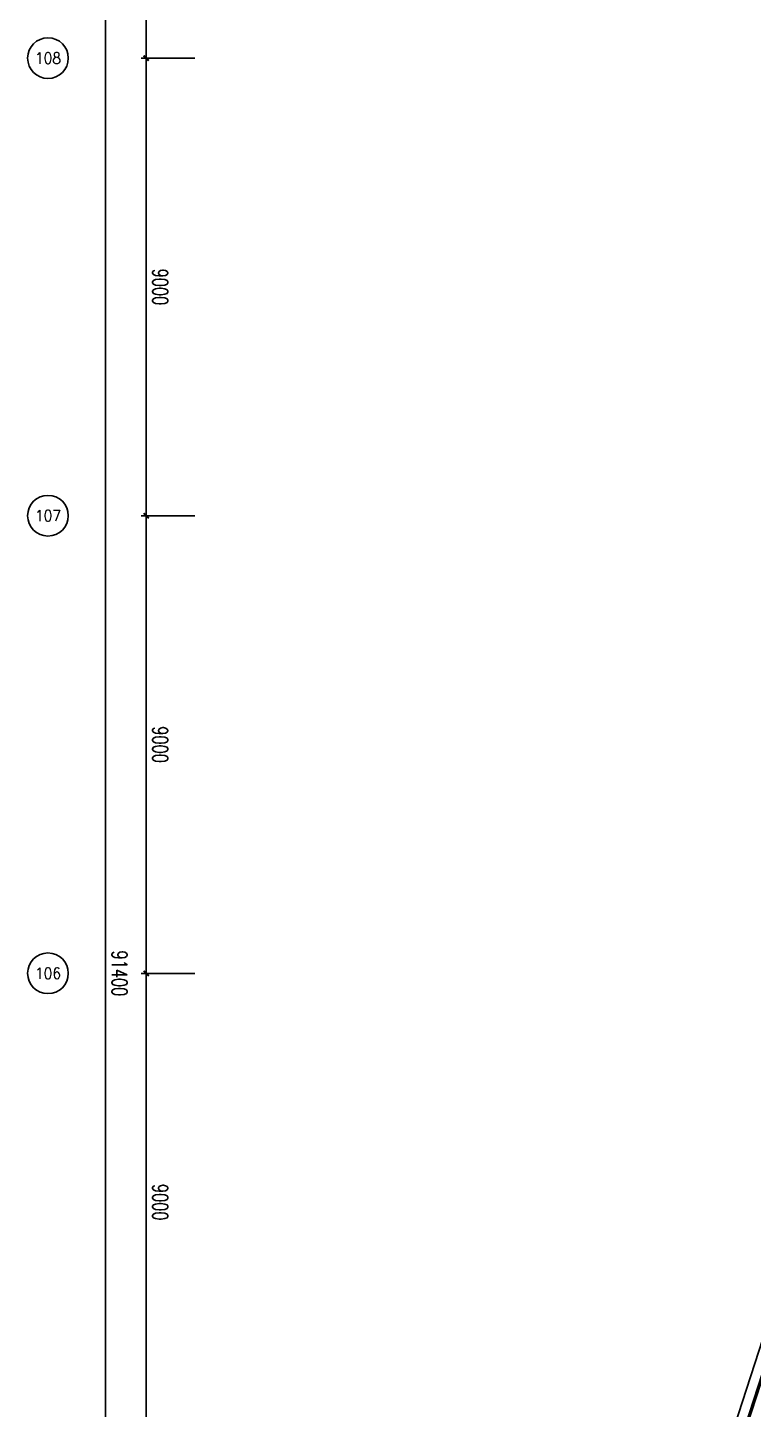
# Model space of a CAD drawing. Extents: x -474411 to 577939, y 0 to 1014176.
# Drawn here: x -262730 to -248460, y 778245 to 805420 of the extents above; entities that cross this region are included whole.
import ezdxf
from ezdxf.enums import TextEntityAlignment as Align

# ---------------------------------------------------------------- set-up
doc = ezdxf.new("R2010")
doc.units = 0
doc.header["$LTSCALE"] = 1000
doc.header["$MEASUREMENT"] = 0
doc.layers.get('Defpoints').update_dxf_attribs({"color": 210})
for name, color, linetype in [('A-AXIS-D', 1, 'Continuous'), ('A-LIN-V', 9, 'Continuous'), ('PUB_TEXT', 7, 'Continuous'), ('建-墙-幕', 4, 'Continuous')]:
    doc.layers.add(name, color=color, linetype=linetype)
doc.styles.add('_TCH_AXIS', font='COMPLEX', dxfattribs={"bigfont": 'GBCBIG'})
doc.styles.add('_TCH_DIM_T3', font='SIMPLEX', dxfattribs={"width": 0.705882, "bigfont": 'GBCBIG'})
doc.dimstyles.new('_TCH_ARCH&&100', dxfattribs={"dimtxt": 297.5, "dimasz": 100, "dimexe": 100, "dimexo": 100, "dimgap": 126.25, "dimtad": 1, "dimdec": 0, "dimzin": 0, "dimdsep": 46, "dimtxsty": '_TCH_DIM_T3', "dimblk": 'ARCHTICK', "dimcen": 0.09, "dimclrt": 7, "dimazin": 2, "dimtfac": 1, "dimtdec": 0, "dimtix": 1, "dimtmove": 2, "dimatfit": 3, "dimfxl": 0, "dimtolj": 1, "dimtzin": 0, "dimarcsym": 0})

# ---------------------------------------------------------------- blocks, each defined once
blk = doc.blocks.new('_ArchTick')
at = {"color": 0, "linetype": 'ByBlock', "const_width": 0.4}
blk.add_lwpolyline([(-0.5, -0.5), (0.5, 0.5)], dxfattribs=at)
blk = doc.blocks.new('*D514')
at = {"layer": 'A-AXIS-D', "color": 0, "lineweight": -2}
for p, q in [((-259440, 786820), (-260498, 786820)), ((-260398, 786820), (-260398, 777820)), ((-259440, 777820), (-260498, 777820))]:
    blk.add_line(p, q, dxfattribs=at)
at = {"layer": 'Defpoints', "color": 0}
for p in [(-259340, 786820), (-260398, 777820), (-259340, 777820)]:
    blk.add_point(p, dxfattribs=at)
at = {"layer": 'A-AXIS-D', "color": 0, "lineweight": -2, "xscale": 100, "yscale": 100, "zscale": 100}
for p, rotation in [((-260398, 786820), 90), ((-260398, 777820), 270)]:
    blk.add_blockref('_ArchTick', p, dxfattribs=dict(at, rotation=rotation))
at = {"layer": 'A-AXIS-D', "color": 7, "insert": (-260123, 782320), "char_height": 297.5, "attachment_point": 5, "rotation": 270, "style": '_TCH_DIM_T3'}
blk.add_mtext('\\A1;9000', dxfattribs=at)
blk = doc.blocks.new('*D515')
at = {"layer": 'A-AXIS-D', "color": 0, "lineweight": -2}
for p, q in [((-259440, 795820), (-260498, 795820)), ((-260398, 795820), (-260398, 786820)), ((-259440, 786820), (-260498, 786820))]:
    blk.add_line(p, q, dxfattribs=at)
at = {"layer": 'Defpoints', "color": 0}
for p in [(-259340, 795820), (-260398, 786820), (-259340, 786820)]:
    blk.add_point(p, dxfattribs=at)
at = {"layer": 'A-AXIS-D', "color": 0, "lineweight": -2, "xscale": 100, "yscale": 100, "zscale": 100}
for p, rotation in [((-260398, 795820), 90), ((-260398, 786820), 270)]:
    blk.add_blockref('_ArchTick', p, dxfattribs=dict(at, rotation=rotation))
at = {"layer": 'A-AXIS-D', "color": 7, "insert": (-260123, 791320), "char_height": 297.5, "attachment_point": 5, "rotation": 270, "style": '_TCH_DIM_T3'}
blk.add_mtext('\\A1;9000', dxfattribs=at)
blk = doc.blocks.new('*D516')
at = {"layer": 'A-AXIS-D', "color": 0, "lineweight": -2}
for p, q in [((-259440, 804820), (-260498, 804820)), ((-260398, 804820), (-260398, 795820)), ((-259440, 795820), (-260498, 795820))]:
    blk.add_line(p, q, dxfattribs=at)
at = {"layer": 'Defpoints', "color": 0}
for p in [(-259340, 804820), (-260398, 795820), (-259340, 795820)]:
    blk.add_point(p, dxfattribs=at)
at = {"layer": 'A-AXIS-D', "color": 0, "lineweight": -2, "xscale": 100, "yscale": 100, "zscale": 100}
for p, rotation in [((-260398, 804820), 90), ((-260398, 795820), 270)]:
    blk.add_blockref('_ArchTick', p, dxfattribs=dict(at, rotation=rotation))
at = {"layer": 'A-AXIS-D', "color": 7, "insert": (-260123, 800320), "char_height": 297.5, "attachment_point": 5, "rotation": 270, "style": '_TCH_DIM_T3'}
blk.add_mtext('\\A1;9000', dxfattribs=at)
blk = doc.blocks.new('*D517')
at = {"layer": 'A-AXIS-D', "color": 0, "lineweight": -2}
for p, q in [((-259440, 813820), (-260498, 813820)), ((-260398, 813820), (-260398, 804820)), ((-259440, 804820), (-260498, 804820))]:
    blk.add_line(p, q, dxfattribs=at)
at = {"layer": 'Defpoints', "color": 0}
for p in [(-259340, 813820), (-260398, 804820), (-259340, 804820)]:
    blk.add_point(p, dxfattribs=at)
at = {"layer": 'A-AXIS-D', "color": 0, "lineweight": -2, "xscale": 100, "yscale": 100, "zscale": 100}
for p, rotation in [((-260398, 813820), 90), ((-260398, 804820), 270)]:
    blk.add_blockref('_ArchTick', p, dxfattribs=dict(at, rotation=rotation))
at = {"layer": 'A-AXIS-D', "color": 7, "insert": (-260123, 809320), "char_height": 297.5, "attachment_point": 5, "rotation": 270, "style": '_TCH_DIM_T3'}
blk.add_mtext('\\A1;9000', dxfattribs=at)
blk = doc.blocks.new('*D626')
at = {"layer": 'A-AXIS-D', "color": 0, "lineweight": -2}
for p, q in [((-259540, 832520), (-261298.260064, 832520)), ((-261198.260064, 832520), (-261198.260064, 741120)), ((-259540, 741120), (-261298.260064, 741120))]:
    blk.add_line(p, q, dxfattribs=at)
at = {"layer": 'Defpoints', "color": 0}
for p in [(-259440, 832520), (-261198.260064, 741120), (-259440, 741120)]:
    blk.add_point(p, dxfattribs=at)
at = {"layer": 'A-AXIS-D', "color": 0, "lineweight": -2, "xscale": 100, "yscale": 100, "zscale": 100}
for p, rotation in [((-261198.260064, 832520), 90), ((-261198.260064, 741120), 270)]:
    blk.add_blockref('_ArchTick', p, dxfattribs=dict(at, rotation=rotation))
at = {"layer": 'A-AXIS-D', "color": 7, "insert": (-260923.260064, 786820), "char_height": 297.5, "attachment_point": 5, "rotation": 270, "style": '_TCH_DIM_T3'}
blk.add_mtext('\\A1;91400', dxfattribs=at)

msp = doc.modelspace()

# ---------------------------------------------------------------- linework, layer by layer
at = {"layer": 'A-AXIS-D', "color": 8}
for centre in [(-262329.9, 804821.1), (-262329.9, 795821.1), (-262329.9, 786821.1)]:
    msp.add_circle(centre, 400, dxfattribs=at)
at = {"layer": 'A-LIN-V', "color": 8}
msp.add_lwpolyline([(-254554.2, 757820), (-254554.2, 760283.3), (-235630.1, 818607.8), (-235344.7, 818515.3)], dxfattribs=at)
at = {"layer": '建-墙-幕', "color": 8}
for p, q in [((-254354.2, 760251.6), (-245728.7, 786835.4)), ((-254320.9, 760246.4), (-245697, 786825.1))]:
    msp.add_line(p, q, dxfattribs=at)

# ---------------------------------------------------------------- texts
at = {"layer": 'PUB_TEXT', "color": 8, "style": '_TCH_AXIS'}
for s, p, p2 in [('108', (-262587.3, 804710.8), (-262072.5, 804710.8)), ('107', (-262587.3, 795710.8), (-262072.5, 795710.8)), ('106', (-262587.3, 786710.8), (-262072.5, 786710.8))]:
    msp.add_text(s, height=220.59, dxfattribs=at).set_placement(p, p2, align=Align.FIT)

# ---------------------------------------------------------------- dimensions: what is measured, and where the dimension line sits
at = {"layer": 'A-AXIS-D', "color": 8}
for base, p1, p2, picture, middle in [((-261198.3, 741120), (-259440, 832520), (-259440, 741120), '*D626', (-260923.3, 786820)), ((-260398.3, 804820), (-259340, 813820), (-259340, 804820), '*D517', (-260123.3, 809320)), ((-260398.3, 795820), (-259340, 804820), (-259340, 795820), '*D516', (-260123.3, 800320)), ((-260398.3, 786820), (-259340, 795820), (-259340, 786820), '*D515', (-260123.3, 791320)), ((-260398.3, 777820), (-259340, 786820), (-259340, 777820), '*D514', (-260123.3, 782320))]:
    dim = msp.add_linear_dim(base=base, p1=p1, p2=p2, angle=270, dimstyle='_TCH_ARCH&&100', override={"dimgap": 0}, dxfattribs=at)
    dim.commit()
    dim.dimension.update_dxf_attribs({"geometry": picture, "text_midpoint": middle, "dimtype": 161, "text_rotation": 270})

doc.saveas('drawing.dxf')
